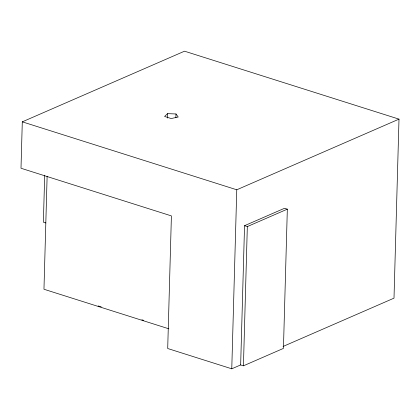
<?xml version="1.0" encoding="UTF-8"?>
<svg xmlns="http://www.w3.org/2000/svg" width="420" height="420" viewBox="0 0 420 420"><rect width="100%" height="100%" fill="white"/><g stroke="black" fill="none" stroke-linecap="round" stroke-linejoin="round"><path stroke-width="0.63" d="M283.054 346.469L394.002 298.158L399 119.138L184.532 51.193L22.297 121.842L21 168.252L171.407 215.906L167.701 348.511L231.767 368.807L240.655 364.933L243.437 365.815L283.442 348.395L287.332 209.16L284.545 208.278L244.545 225.697L240.655 364.933M44.693 175.161L43.381 222.175L45.854 222.957M47.124 176.232L43.963 289.249L168.84 328.808M167.433 118.052L167.554 113.631L175.98 113.972L178.222 117.007L171.181 118.54L164.593 116.456L167.554 113.631M175.875 117.763L175.98 113.972M231.767 368.807L236.765 189.787L399 119.138M243.437 365.815L247.328 226.579L287.332 209.16M22.297 121.842L236.765 189.787M244.545 225.697L247.328 226.579M98.149 305.928L101.273 306.915M141.855 319.772L143.729 320.366"/></g></svg>
